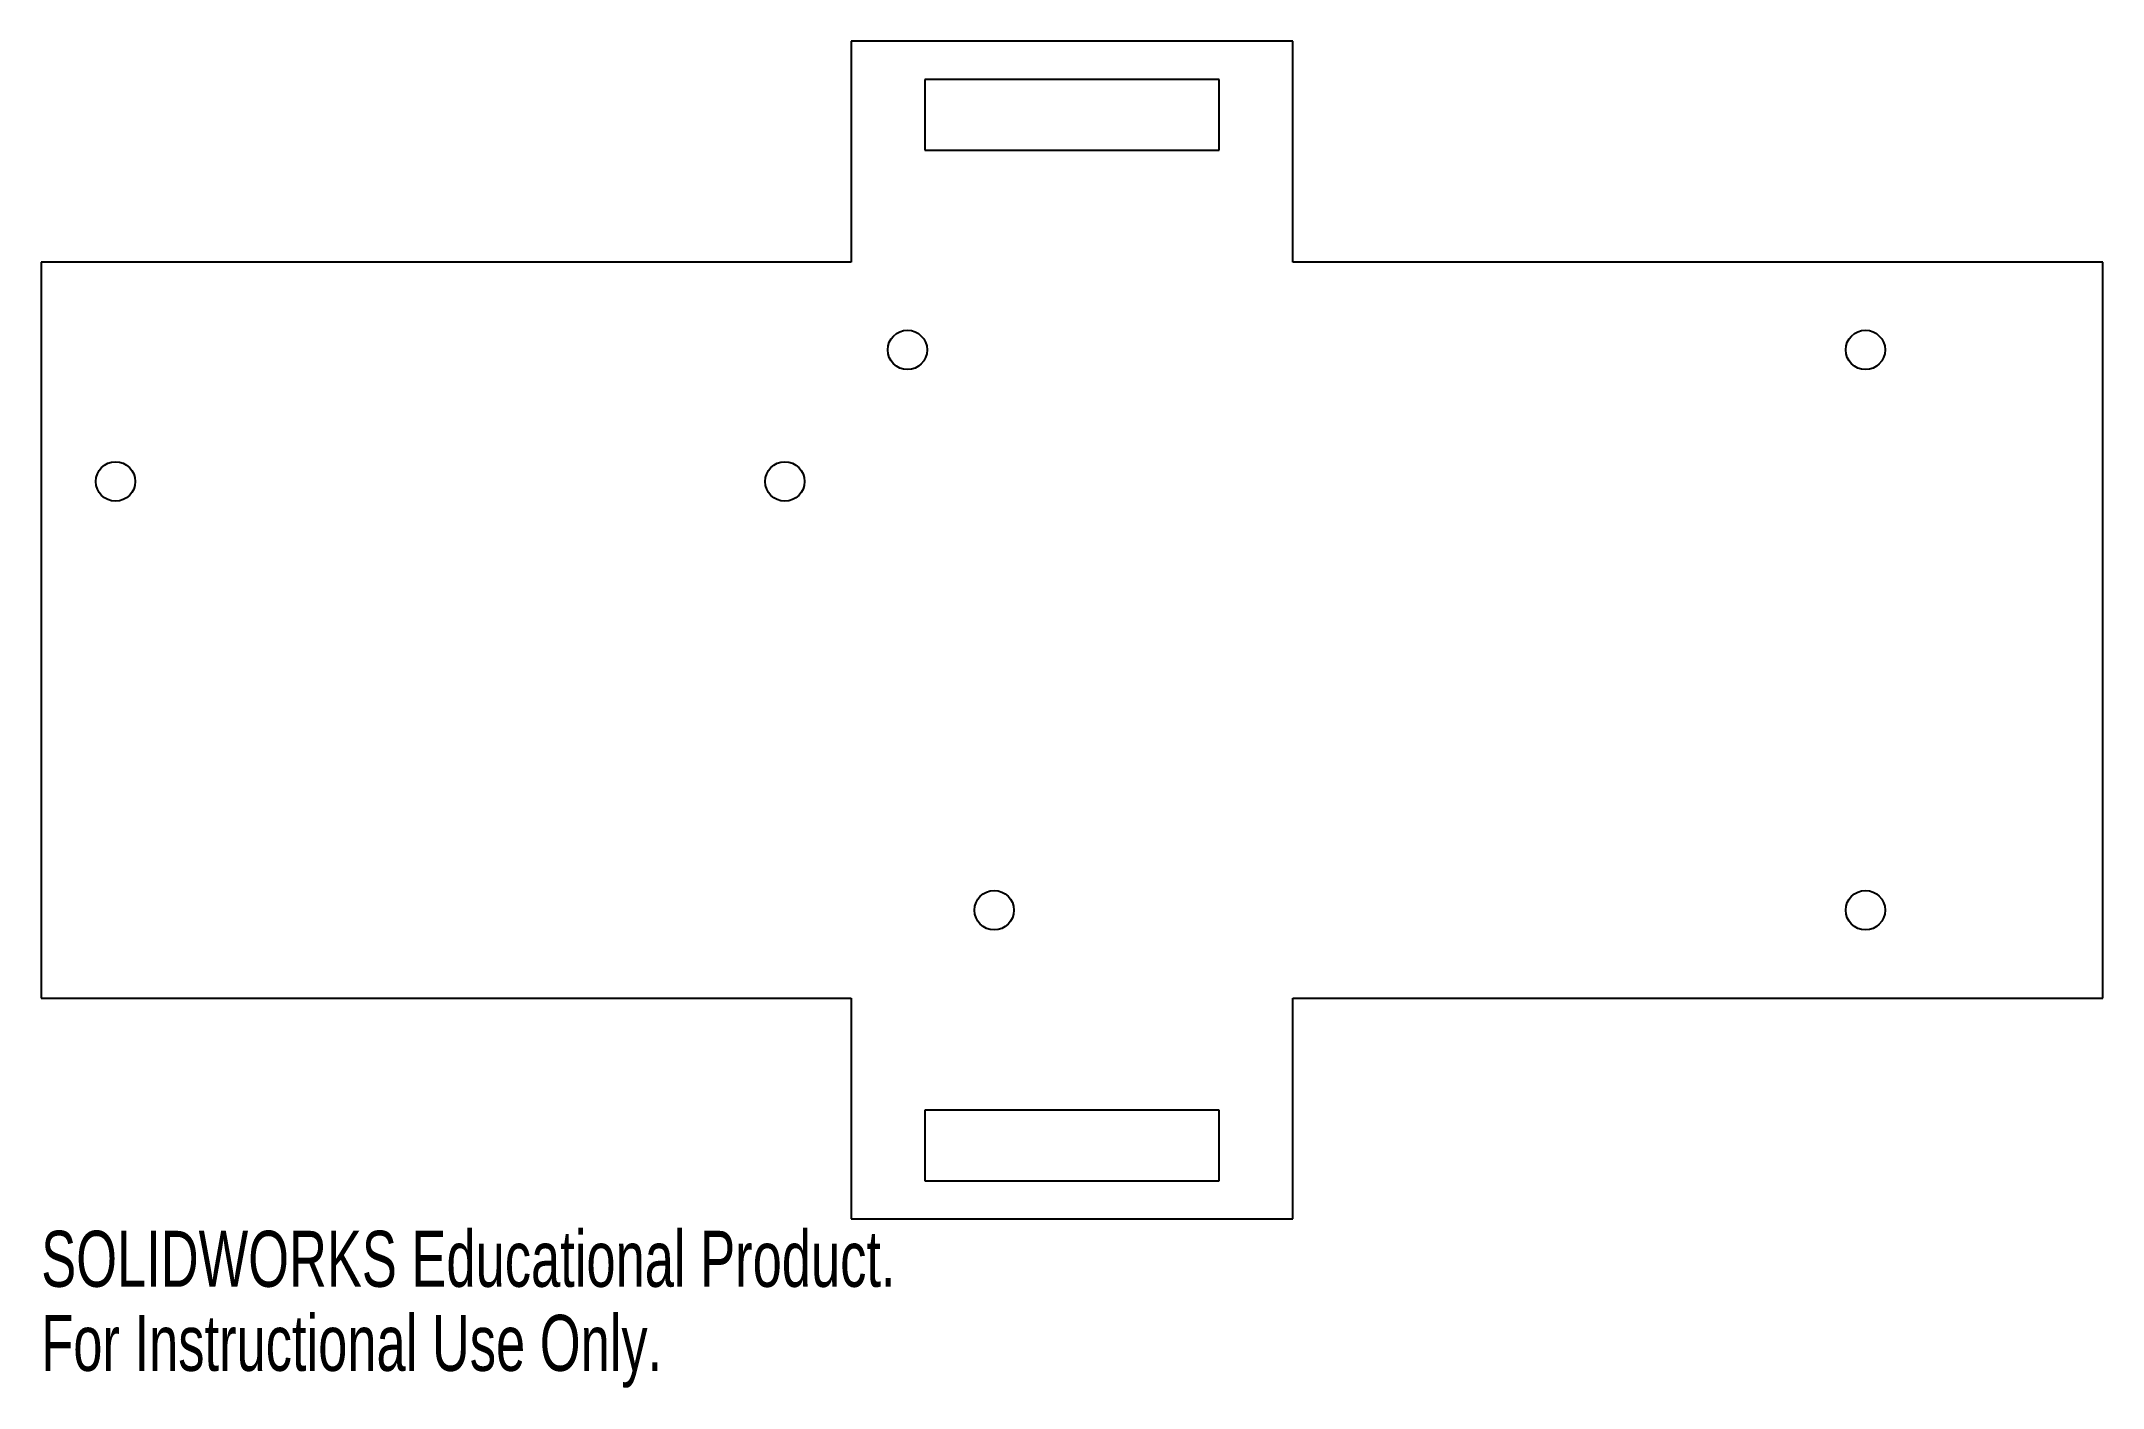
# Model space of a CAD drawing. Header units: inches. Extents: x -3.5 to 3.5, y -2.57 to 2.
import ezdxf

# ---------------------------------------------------------------- set-up
doc = ezdxf.new("R2010")
doc.units = ezdxf.units.IN
doc.header["$MEASUREMENT"] = 0
doc.styles.add('SLDTEXTSTYLE0', font='TXT', dxfattribs={"width": 0.7})

msp = doc.modelspace()

# ---------------------------------------------------------------- linework, layer by layer
at = {"color": 7, "linetype": 'Continuous', "lineweight": 25}
for p, q in [((0.75, 2), (-0.75, 2)), ((-0.75, 2), (-0.75, 1.25)), ((0.75, 1.25), (0.75, 2)), ((-0.5, 1.87), (-0.5, 1.63)), ((0.5, 1.87), (-0.5, 1.87)), ((0.5, 1.63), (0.5, 1.87)), ((-0.5, 1.63), (0.5, 1.63)), ((-0.75, 1.25), (-3.5, 1.25)), ((-3.5, 1.25), (-3.5, -1.25)), ((3.5, 1.25), (0.75, 1.25)), ((3.5, -1.25), (3.5, 1.25)), ((-3.5, -1.25), (-0.75, -1.25)), ((-0.75, -1.25), (-0.75, -2)), ((0.75, -2), (0.75, -1.25)), ((0.75, -1.25), (3.5, -1.25)), ((-0.5, -1.63), (-0.5, -1.87)), ((0.5, -1.63), (-0.5, -1.63)), ((0.5, -1.87), (0.5, -1.63)), ((-0.5, -1.87), (0.5, -1.87)), ((-0.75, -2), (0.75, -2))]:
    msp.add_line(p, q, dxfattribs=at)
for centre in [(-0.559, 0.9515), (2.694, 0.9515), (-3.2475, 0.505), (-0.975, 0.505), (-0.264, -0.9515), (2.694, -0.9515)]:
    msp.add_circle(centre, 0.0669, dxfattribs=at)

# ---------------------------------------------------------------- texts
at = {"color": 7, "linetype": 'Continuous', "char_height": 0.1903, "attachment_point": 1, "style": 'SLDTEXTSTYLE0'}
for s, insert in [('SOLIDWORKS Educational Product.', (-3.5, -2.0401)), ('For Instructional Use Only.', (-3.5, -2.3256))]:
    msp.add_mtext(s, dxfattribs=dict(at, insert=insert))

doc.saveas('drawing.dxf')
